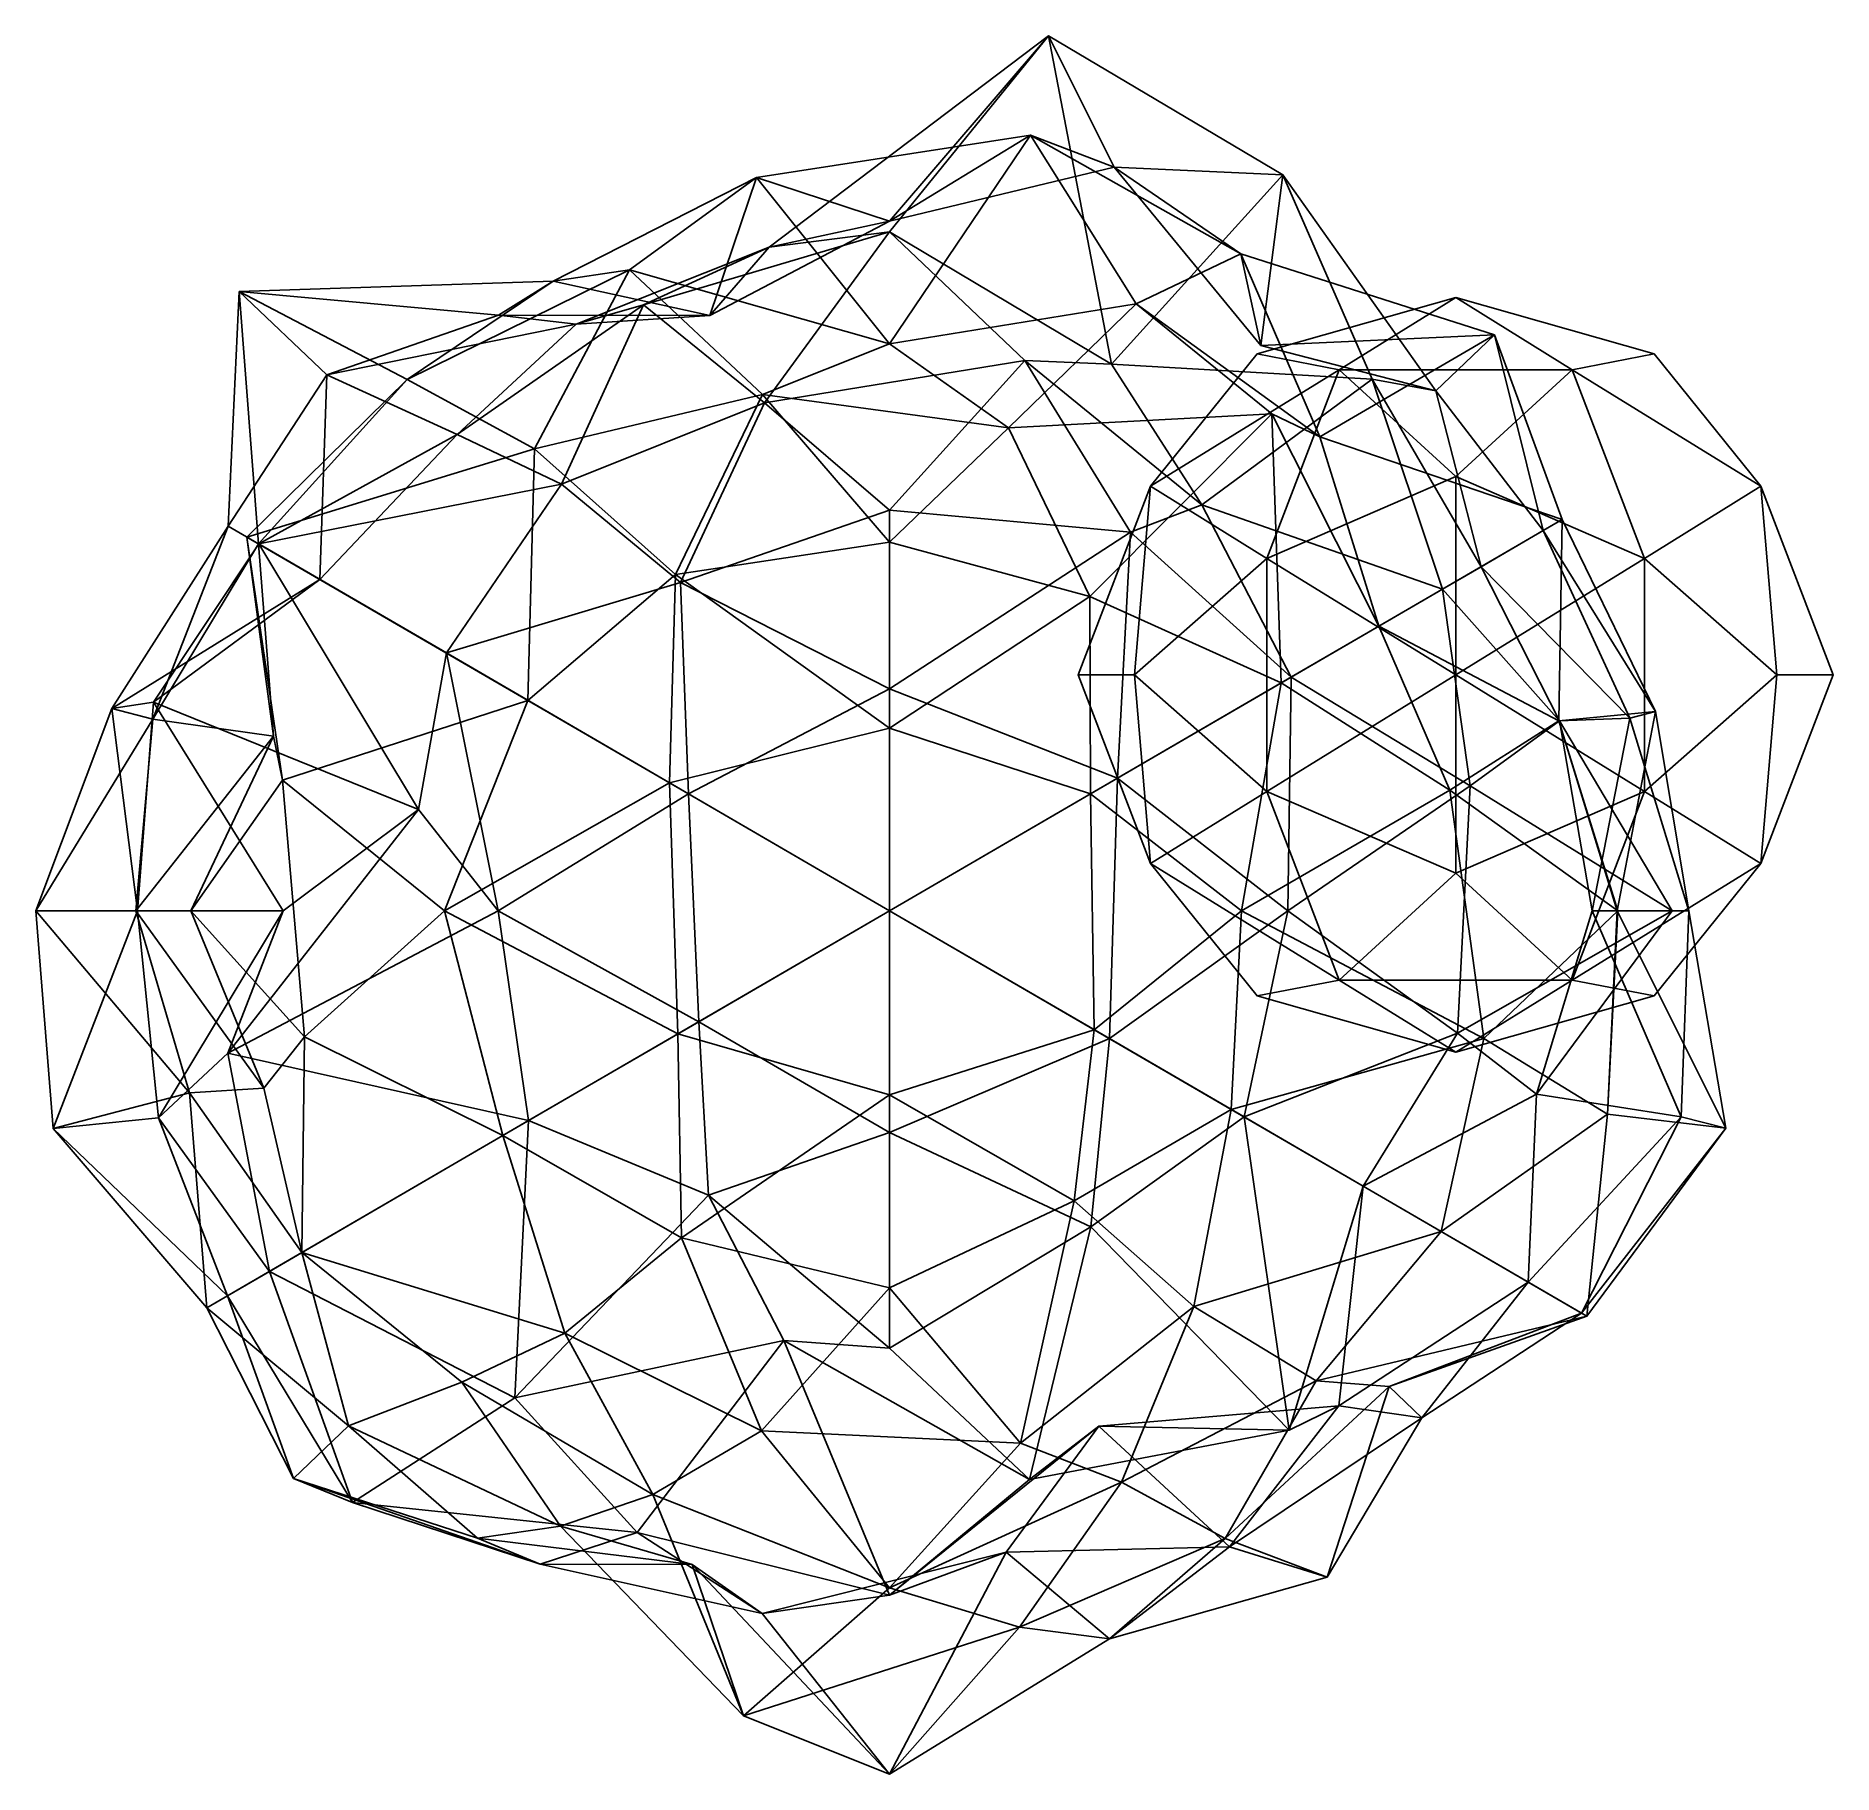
# Model space of a CAD drawing. Header units: metres. Extents: x -0.9 to 1, y -0.92 to 0.93.
import ezdxf

# ---------------------------------------------------------------- set-up
doc = ezdxf.new("R2010")
doc.units = ezdxf.units.M
doc.layers.add('XARCH', color=2, linetype='Continuous')

msp = doc.modelspace()

# ---------------------------------------------------------------- linework, layer by layer
at = {"layer": 'XARCH'}
for points in [[(-0.1276, 0.7033, 0.7415), (0.1683, 0.9274, 0.7879), (0, 0.731, 0.5957)], [(0, 0.7198, 0.9294), (0.1683, 0.9274, 0.7879), (-0.1276, 0.7033, 0.7415)], [(0, 0.731, 0.5957), (0.1683, 0.9274, 0.7879), (0.238, 0.7884, 0.5957)], [(0, 0.7198, 0.9294), (0.2352, 0.5795, 0.8643), (0.1683, 0.9274, 0.7879)], [(0.1683, 0.9274, 0.7879), (0.2352, 0.5795, 0.8643), (0.4169, 0.7801, 0.772)], [(0.1683, 0.9274, 0.7879), (0.4169, 0.7801, 0.772), (0.238, 0.7884, 0.5957)], [(0, 0.731, 0.5957), (0.1492, 0.8222, 0.4253), (-0.1411, 0.7774, 0.4345)], [(0.1492, 0.8222, 0.4253), (0, 0.601, 0.3171), (-0.1411, 0.7774, 0.4345)], [(0, 0.731, 0.5957), (0.238, 0.7884, 0.5957), (0.1492, 0.8222, 0.4253)], [(0.1492, 0.8222, 0.4253), (0.2612, 0.6435, 0.2974), (0, 0.601, 0.3171)], [(0.1492, 0.8222, 0.4253), (0.3722, 0.6965, 0.4383), (0.2612, 0.6435, 0.2974)], [(0.238, 0.7884, 0.5957), (0.3722, 0.6965, 0.4383), (0.1492, 0.8222, 0.4253)], [(0.238, 0.7884, 0.5957), (0.4169, 0.7801, 0.772), (0.3936, 0.5994, 0.5957)], [(0.238, 0.7884, 0.5957), (0.3936, 0.5994, 0.5957), (0.3722, 0.6965, 0.4383)], [(-0.3567, 0.6675, 0.4449), (-0.1411, 0.7774, 0.4345), (-0.2757, 0.6794, 0.2808)], [(-0.1905, 0.6312, 0.5957), (-0.1411, 0.7774, 0.4345), (-0.3567, 0.6675, 0.4449)], [(-0.1411, 0.7774, 0.4345), (0, 0.601, 0.3171), (-0.2757, 0.6794, 0.2808)], [(-0.1905, 0.6312, 0.5957), (0, 0.731, 0.5957), (-0.1411, 0.7774, 0.4345)], [(0.4169, 0.7801, 0.772), (0.2352, 0.5795, 0.8643), (0.5115, 0.5637, 0.857)], [(0.3936, 0.5994, 0.5957), (0.4169, 0.7801, 0.772), (0.5788, 0.5513, 0.6903)], [(0.4169, 0.7801, 0.772), (0.5115, 0.5637, 0.857), (0.5788, 0.5513, 0.6903)], [(-0.1905, 0.6312, 0.5957), (-0.1276, 0.7033, 0.7415), (0, 0.731, 0.5957)], [(-0.2607, 0.6423, 0.8934), (-0.1325, 0.5385, 1.0044), (0, 0.7198, 0.9294)], [(-0.2607, 0.6423, 0.8934), (0, 0.7198, 0.9294), (-0.1276, 0.7033, 0.7415)], [(-0.1325, 0.5385, 1.0044), (0.1435, 0.5834, 1.0385), (0, 0.7198, 0.9294)], [(0, 0.7198, 0.9294), (0.1435, 0.5834, 1.0385), (0.2352, 0.5795, 0.8643)], [(-0.3323, 0.6219, 0.7362), (-0.2607, 0.6423, 0.8934), (-0.1276, 0.7033, 0.7415)], [(-0.3323, 0.6219, 0.7362), (-0.1276, 0.7033, 0.7415), (-0.1905, 0.6312, 0.5957)], [(0.2612, 0.6435, 0.2974), (0.3722, 0.6965, 0.4383), (0.456, 0.5024, 0.3628)], [(0.3722, 0.6965, 0.4383), (0.3936, 0.5994, 0.5957), (0.641, 0.6105, 0.4909)], [(0.3722, 0.6965, 0.4383), (0.641, 0.6105, 0.4909), (0.456, 0.5024, 0.3628)], [(-0.4146, 0.6314, 0.5957), (-0.3567, 0.6675, 0.4449), (-0.6893, 0.6564, 0.4831)], [(-0.3567, 0.6675, 0.4449), (-0.5112, 0.5633, 0.3346), (-0.6893, 0.6564, 0.4831)], [(-0.3567, 0.6675, 0.4449), (-0.2757, 0.6794, 0.2808), (-0.5112, 0.5633, 0.3346)], [(-0.2757, 0.6794, 0.2808), (-0.3765, 0.4898, 0.1656), (-0.5112, 0.5633, 0.3346)], [(-0.4146, 0.6314, 0.5957), (-0.1905, 0.6312, 0.5957), (-0.3567, 0.6675, 0.4449)], [(-0.2757, 0.6794, 0.2808), (-0.1347, 0.5474, 0.1802), (-0.3765, 0.4898, 0.1656)], [(-0.2757, 0.6794, 0.2808), (0, 0.601, 0.3171), (-0.1347, 0.5474, 0.1802)], [(-0.6893, 0.6564, 0.4831), (-0.6688, 0.389, 0.4154), (-0.7011, 0.4078, 0.5957)], [(-0.6893, 0.6564, 0.4831), (-0.7011, 0.4078, 0.5957), (-0.5966, 0.5682, 0.6932)], [(-0.6893, 0.6564, 0.4831), (-0.5112, 0.5633, 0.3346), (-0.6688, 0.389, 0.4154)], [(-0.4146, 0.6314, 0.5957), (-0.6893, 0.6564, 0.4831), (-0.5966, 0.5682, 0.6932)], [(0.3897, 0.5903, 0.3957), (0.4764, 0.5736, 0.5557), (0.6, 0.65, 0.3957)], [(0.3897, 0.5903, 0.3957), (0.6, 0.65, 0.3957), (0.4764, 0.5736, 0.2357)], [(0.4764, 0.5736, 0.5557), (0.7236, 0.5736, 0.5557), (0.6, 0.65, 0.3957)], [(0.6, 0.65, 0.3957), (0.7236, 0.5736, 0.2357), (0.4764, 0.5736, 0.2357)], [(0.6, 0.65, 0.3957), (0.7236, 0.5736, 0.5557), (0.8103, 0.5903, 0.3957)], [(0.6, 0.65, 0.3957), (0.8103, 0.5903, 0.3957), (0.7236, 0.5736, 0.2357)], [(-0.4146, 0.6314, 0.5957), (-0.5966, 0.5682, 0.6932), (-0.3323, 0.6219, 0.7362)], [(-0.3323, 0.6219, 0.7362), (-0.4583, 0.505, 0.8298), (-0.2607, 0.6423, 0.8934)], [(-0.4583, 0.505, 0.8298), (-0.3478, 0.4524, 0.993), (-0.2607, 0.6423, 0.8934)], [(-0.4146, 0.6314, 0.5957), (-0.3323, 0.6219, 0.7362), (-0.1905, 0.6312, 0.5957)], [(-0.2607, 0.6423, 0.8934), (-0.3478, 0.4524, 0.993), (-0.1325, 0.5385, 1.0044)], [(0, 0.601, 0.3171), (0.2612, 0.6435, 0.2974), (0.1259, 0.5118, 0.2073)], [(0.1259, 0.5118, 0.2073), (0.2612, 0.6435, 0.2974), (0.4051, 0.5269, 0.133)], [(0.2612, 0.6435, 0.2974), (0.456, 0.5024, 0.3628), (0.4051, 0.5269, 0.133)], [(-0.5966, 0.5682, 0.6932), (-0.4583, 0.505, 0.8298), (-0.3323, 0.6219, 0.7362)], [(0.5788, 0.5513, 0.6903), (0.641, 0.6105, 0.4909), (0.3936, 0.5994, 0.5957)], [(0.456, 0.5024, 0.3628), (0.641, 0.6105, 0.4909), (0.713, 0.4147, 0.4035)], [(0.6928, 0.403, 0.5957), (0.641, 0.6105, 0.4909), (0.5788, 0.5513, 0.6903)], [(0.6928, 0.403, 0.5957), (0.713, 0.4147, 0.4035), (0.641, 0.6105, 0.4909)], [(0, 0.601, 0.3171), (0.1259, 0.5118, 0.2073), (-0.1347, 0.5474, 0.1802)], [(-0.1325, 0.5385, 1.0044), (0, 0.4247, 1.1111), (0.1435, 0.5834, 1.0385)], [(0.1435, 0.5834, 1.0385), (0, 0.4247, 1.1111), (0.2554, 0.4013, 1.1941)], [(0.2352, 0.5795, 0.8643), (0.1435, 0.5834, 1.0385), (0.3309, 0.4304, 0.9736)], [(0.1435, 0.5834, 1.0385), (0.2554, 0.4013, 1.1941), (0.3309, 0.4304, 0.9736)], [(0.2352, 0.5795, 0.8643), (0.3309, 0.4304, 0.9736), (0.5115, 0.5637, 0.857)], [(0.3897, 0.5903, 0.3957), (0.2764, 0.45, 0.4946), (0.4764, 0.5736, 0.5557)], [(0.3897, 0.5903, 0.3957), (0.4764, 0.5736, 0.2357), (0.2764, 0.45, 0.2968)], [(0.3897, 0.5903, 0.3957), (0.2764, 0.45, 0.2968), (0.2764, 0.45, 0.4946)], [(0.2764, 0.45, 0.4946), (0.4, 0.3736, 0.6546), (0.4764, 0.5736, 0.5557)], [(0.4764, 0.5736, 0.2357), (0.4, 0.3736, 0.1368), (0.2764, 0.45, 0.2968)], [(0.4764, 0.5736, 0.5557), (0.4, 0.3736, 0.6546), (0.6, 0.4603, 0.6679)], [(0.4764, 0.5736, 0.2357), (0.6, 0.4603, 0.1235), (0.4, 0.3736, 0.1368)], [(0.4764, 0.5736, 0.5557), (0.6, 0.4603, 0.6679), (0.7236, 0.5736, 0.5557)], [(0.4764, 0.5736, 0.2357), (0.7236, 0.5736, 0.2357), (0.6, 0.4603, 0.1235)], [(0.7236, 0.5736, 0.5557), (0.6, 0.4603, 0.6679), (0.8, 0.3736, 0.6546)], [(0.6, 0.4603, 0.1235), (0.7236, 0.5736, 0.2357), (0.8, 0.3736, 0.1368)], [(0.8103, 0.5903, 0.3957), (0.7236, 0.5736, 0.5557), (0.9236, 0.45, 0.4946)], [(0.7236, 0.5736, 0.2357), (0.8103, 0.5903, 0.3957), (0.9236, 0.45, 0.2968)], [(0.7236, 0.5736, 0.5557), (0.8, 0.3736, 0.6546), (0.9236, 0.45, 0.4946)], [(0.7236, 0.5736, 0.2357), (0.9236, 0.45, 0.2968), (0.8, 0.3736, 0.1368)], [(0.9236, 0.45, 0.4946), (0.9236, 0.45, 0.2968), (0.8103, 0.5903, 0.3957)], [(-0.5966, 0.5682, 0.6932), (-0.7011, 0.4078, 0.5957), (-0.6038, 0.3512, 0.7585)], [(-0.5112, 0.5633, 0.3346), (-0.6811, 0.3962, 0.185), (-0.6688, 0.389, 0.4154)], [(-0.3765, 0.4898, 0.1656), (-0.6811, 0.3962, 0.185), (-0.5112, 0.5633, 0.3346)], [(-0.5966, 0.5682, 0.6932), (-0.6038, 0.3512, 0.7585), (-0.4583, 0.505, 0.8298)], [(0.3309, 0.4304, 0.9736), (0.5859, 0.3408, 0.9489), (0.5115, 0.5637, 0.857)], [(0.5788, 0.5513, 0.6903), (0.5115, 0.5637, 0.857), (0.627, 0.3647, 0.7647)], [(0.5115, 0.5637, 0.857), (0.5859, 0.3408, 0.9489), (0.627, 0.3647, 0.7647)], [(-0.1347, 0.5474, 0.1802), (-0.2268, 0.3564, 0.0643), (-0.3765, 0.4898, 0.1656)], [(-0.3478, 0.4524, 0.993), (-0.2216, 0.3481, 1.1148), (-0.1325, 0.5385, 1.0044)], [(-0.1347, 0.5474, 0.1802), (0, 0.3909, 0.1214), (-0.2268, 0.3564, 0.0643)], [(-0.1325, 0.5385, 1.0044), (-0.2216, 0.3481, 1.1148), (0, 0.4247, 1.1111)], [(-0.1347, 0.5474, 0.1802), (0.1259, 0.5118, 0.2073), (0, 0.3909, 0.1214)], [(0.627, 0.3647, 0.7647), (0.6928, 0.403, 0.5957), (0.5788, 0.5513, 0.6903)], [(0.1259, 0.5118, 0.2073), (0.4051, 0.5269, 0.133), (0.2121, 0.3332, 0.0988)], [(0.2121, 0.3332, 0.0988), (0.4051, 0.5269, 0.133), (0.4152, 0.2415, 0.1215)], [(0.4051, 0.5269, 0.133), (0.5187, 0.3017, 0.283), (0.4152, 0.2415, 0.1215)], [(0.456, 0.5024, 0.3628), (0.5187, 0.3017, 0.283), (0.4051, 0.5269, 0.133)], [(-0.6038, 0.3512, 0.7585), (-0.6687, 0.389, 0.9989), (-0.4583, 0.505, 0.8298)], [(-0.6687, 0.389, 0.9989), (-0.3478, 0.4524, 0.993), (-0.4583, 0.505, 0.8298)], [(0, 0.3909, 0.1214), (0.1259, 0.5118, 0.2073), (0.2121, 0.3332, 0.0988)], [(0.456, 0.5024, 0.3628), (0.713, 0.4147, 0.4035), (0.5187, 0.3017, 0.283)], [(-0.3765, 0.4898, 0.1656), (-0.3833, 0.2229, 0.158), (-0.6811, 0.3962, 0.185)], [(-0.3765, 0.4898, 0.1656), (-0.2268, 0.3564, 0.0643), (-0.3833, 0.2229, 0.158)], [(0.6, 0.4603, 0.6679), (0.4, 0.3736, 0.6546), (0.6, 0.25, 0.7157)], [(0.4, 0.3736, 0.1368), (0.6, 0.4603, 0.1235), (0.6, 0.25, 0.0757)], [(0.6, 0.25, 0.7157), (0.8, 0.3736, 0.6546), (0.6, 0.4603, 0.6679)], [(0.8, 0.3736, 0.1368), (0.6, 0.25, 0.0757), (0.6, 0.4603, 0.1235)], [(-0.6687, 0.389, 0.9989), (-0.4698, 0.2733, 1.1322), (-0.3478, 0.4524, 0.993)], [(-0.3478, 0.4524, 0.993), (-0.4698, 0.2733, 1.1322), (-0.2216, 0.3481, 1.1148)], [(0.2764, 0.45, 0.2968), (0.2597, 0.25, 0.2275), (0.2, 0.25, 0.3957)], [(0.2764, 0.45, 0.4946), (0.2, 0.25, 0.3957), (0.2597, 0.25, 0.5639)], [(0.2764, 0.45, 0.2968), (0.2, 0.25, 0.3957), (0.2764, 0.45, 0.4946)], [(0.2764, 0.45, 0.4946), (0.2597, 0.25, 0.5639), (0.4, 0.3736, 0.6546)], [(0.2764, 0.45, 0.2968), (0.4, 0.3736, 0.1368), (0.2597, 0.25, 0.2275)], [(0.9236, 0.45, 0.4946), (0.8, 0.3736, 0.6546), (0.9403, 0.25, 0.5639)], [(0.8, 0.3736, 0.1368), (0.9236, 0.45, 0.2968), (0.9403, 0.25, 0.2275)], [(0.9403, 0.25, 0.5639), (1, 0.25, 0.3957), (0.9236, 0.45, 0.4946)], [(1, 0.25, 0.3957), (0.9403, 0.25, 0.2275), (0.9236, 0.45, 0.2968)], [(1, 0.25, 0.3957), (0.9236, 0.45, 0.2968), (0.9236, 0.45, 0.4946)], [(0, 0.4247, 1.1111), (-0.2216, 0.3481, 1.1148), (0, 0.2352, 1.2165)], [(0, 0.2352, 1.2165), (0.2554, 0.4013, 1.1941), (0, 0.4247, 1.1111)], [(0.3309, 0.4304, 0.9736), (0.2554, 0.4013, 1.1941), (0.4258, 0.2477, 1.082)], [(0.3309, 0.4304, 0.9736), (0.4258, 0.2477, 1.082), (0.5859, 0.3408, 0.9489)], [(-0.7011, 0.4078, 0.5957), (-0.8243, 0.2144, 0.6951), (-0.6038, 0.3512, 0.7585)], [(-0.7808, 0.2031, 0.5015), (-0.8243, 0.2144, 0.6951), (-0.7011, 0.4078, 0.5957)], [(-0.6688, 0.389, 0.4154), (-0.7808, 0.2031, 0.5015), (-0.7011, 0.4078, 0.5957)], [(0.2417, 0.1406, 1.2129), (0.2554, 0.4013, 1.1941), (0, 0.2352, 1.2165)], [(0.2417, 0.1406, 1.2129), (0.4258, 0.2477, 1.082), (0.2554, 0.4013, 1.1941)], [(0.5187, 0.3017, 0.283), (0.713, 0.4147, 0.4035), (0.7095, 0.2012, 0.3438)], [(0.7847, 0.2041, 0.6903), (0.6928, 0.403, 0.5957), (0.627, 0.3647, 0.7647)], [(0.8119, 0.2112, 0.4978), (0.713, 0.4147, 0.4035), (0.6928, 0.403, 0.5957)], [(0.8119, 0.2112, 0.4978), (0.6928, 0.403, 0.5957), (0.7847, 0.2041, 0.6903)], [(0.8119, 0.2112, 0.4978), (0.7095, 0.2012, 0.3438), (0.713, 0.4147, 0.4035)], [(-0.6688, 0.389, 0.4154), (-0.6531, 0.1852, 0.3638), (-0.7808, 0.2031, 0.5015)], [(-0.6038, 0.3512, 0.7585), (-0.7801, 0.2212, 0.8727), (-0.6687, 0.389, 0.9989)], [(-0.7801, 0.2212, 0.8727), (-0.4993, 0.1075, 0.944), (-0.6687, 0.389, 0.9989)], [(-0.6688, 0.389, 0.4154), (-0.6811, 0.3962, 0.185), (-0.6531, 0.1852, 0.3638)], [(-0.6811, 0.3962, 0.185), (-0.3833, 0.2229, 0.158), (-0.6434, 0.1385, 0.1469)], [(-0.6811, 0.3962, 0.185), (-0.6434, 0.1385, 0.1469), (-0.6531, 0.1852, 0.3638)], [(-0.6687, 0.389, 0.9989), (-0.4993, 0.1075, 0.944), (-0.4698, 0.2733, 1.1322)], [(-0.2268, 0.3564, 0.0643), (0, 0.3909, 0.1214), (0, 0.1934, 0.0852)], [(0.2121, 0.3332, 0.0988), (0, 0.1934, 0.0852), (0, 0.3909, 0.1214)], [(0.4, 0.3736, 0.6546), (0.2597, 0.25, 0.5639), (0.4, 0.1264, 0.6546)], [(0.2597, 0.25, 0.2275), (0.4, 0.3736, 0.1368), (0.4, 0.1264, 0.1368)], [(0.4, 0.3736, 0.6546), (0.4, 0.1264, 0.6546), (0.6, 0.25, 0.7157)], [(0.4, 0.3736, 0.1368), (0.6, 0.25, 0.0757), (0.4, 0.1264, 0.1368)], [(0.627, 0.3647, 0.7647), (0.5859, 0.3408, 0.9489), (0.71, 0.2013, 0.8478)], [(0.8, 0.1264, 0.6546), (0.8, 0.3736, 0.6546), (0.6, 0.25, 0.7157)], [(0.8, 0.1264, 0.1368), (0.6, 0.25, 0.0757), (0.8, 0.3736, 0.1368)], [(0.71, 0.2013, 0.8478), (0.7847, 0.2041, 0.6903), (0.627, 0.3647, 0.7647)], [(0.8, 0.1264, 0.6546), (0.9403, 0.25, 0.5639), (0.8, 0.3736, 0.6546)], [(0.9403, 0.25, 0.2275), (0.8, 0.1264, 0.1368), (0.8, 0.3736, 0.1368)], [(-0.6038, 0.3512, 0.7585), (-0.8243, 0.2144, 0.6951), (-0.7801, 0.2212, 0.8727)], [(-0.2216, 0.3481, 1.1148), (-0.4698, 0.2733, 1.1322), (-0.2132, 0.124, 1.1402)], [(-0.3833, 0.2229, 0.158), (-0.2268, 0.3564, 0.0643), (-0.2332, 0.1357)], [(-0.2268, 0.3564, 0.0643), (0, 0.1934, 0.0852), (-0.2332, 0.1357)], [(-0.2216, 0.3481, 1.1148), (-0.2132, 0.124, 1.1402), (0, 0.2352, 1.2165)], [(0.213, 0.1239, 0.0516), (0, 0.1934, 0.0852), (0.2121, 0.3332, 0.0988)], [(0.4152, 0.2415, 0.1215), (0.213, 0.1239, 0.0516), (0.2121, 0.3332, 0.0988)], [(0.5859, 0.3408, 0.9489), (0.4258, 0.2477, 1.082), (0.6154, 0.1325, 1.025)], [(0.5859, 0.3408, 0.9489), (0.6154, 0.1325, 1.025), (0.71, 0.2013, 0.8478)], [(0.4152, 0.2415, 0.1215), (0.5187, 0.3017, 0.283), (0.5938, 0.1279, 0.1815)], [(0.5187, 0.3017, 0.283), (0.7095, 0.2012, 0.3438), (0.5938, 0.1279, 0.1815)], [(-0.4698, 0.2733, 1.1322), (-0.4993, 0.1075, 0.944), (-0.415, 0, 1.0697)], [(-0.4698, 0.2733, 1.1322), (-0.415, 0, 1.0697), (-0.2132, 0.124, 1.1402)], [(0.2597, 0.25, 0.5639), (0.2, 0.25, 0.3957), (0.2764, 0.05, 0.4946)], [(0.2, 0.25, 0.3957), (0.2597, 0.25, 0.2275), (0.2764, 0.05, 0.2968)], [(0.2, 0.25, 0.3957), (0.2764, 0.05, 0.2968), (0.2764, 0.05, 0.4946)], [(0.4221, 0, 1.0778), (0.4258, 0.2477, 1.082), (0.2417, 0.1406, 1.2129)], [(0.2764, 0.05, 0.4946), (0.4, 0.1264, 0.6546), (0.2597, 0.25, 0.5639)], [(0.4, 0.1264, 0.1368), (0.2764, 0.05, 0.2968), (0.2597, 0.25, 0.2275)], [(0.6, 0.25, 0.7157), (0.4, 0.1264, 0.6546), (0.6, 0.0397, 0.6679)], [(0.4, 0.1264, 0.1368), (0.6, 0.25, 0.0757), (0.6, 0.0397, 0.1235)], [(0.4221, 0, 1.0778), (0.6154, 0.1325, 1.025), (0.4258, 0.2477, 1.082)], [(0.6, 0.0397, 0.6679), (0.8, 0.1264, 0.6546), (0.6, 0.25, 0.7157)], [(0.8, 0.1264, 0.1368), (0.6, 0.0397, 0.1235), (0.6, 0.25, 0.0757)], [(0.9236, 0.05, 0.4946), (0.9403, 0.25, 0.5639), (0.8, 0.1264, 0.6546)], [(0.9236, 0.05, 0.2968), (0.8, 0.1264, 0.1368), (0.9403, 0.25, 0.2275)], [(0.9236, 0.05, 0.2968), (0.9403, 0.25, 0.2275), (1, 0.25, 0.3957)], [(0.9236, 0.05, 0.4946), (1, 0.25, 0.3957), (0.9403, 0.25, 0.5639)], [(0.9236, 0.05, 0.2968), (1, 0.25, 0.3957), (0.9236, 0.05, 0.4946)], [(0, 0.2352, 1.2165), (-0.2132, 0.124, 1.1402), (0, 0, 1.1617)], [(0, 0, 1.1617), (0.2417, 0.1406, 1.2129), (0, 0.2352, 1.2165)], [(0.373, 0, 0.1697), (0.213, 0.1239, 0.0516), (0.4152, 0.2415, 0.1215)], [(0.5938, 0.1279, 0.1815), (0.373, 0, 0.1697), (0.4152, 0.2415, 0.1215)], [(-0.8243, 0.2144, 0.6951), (-0.9048, 0, 0.5957), (-0.7973, 0, 0.7556)], [(-0.7808, 0.2031, 0.5015), (-0.9048, 0, 0.5957), (-0.8243, 0.2144, 0.6951)], [(-0.8243, 0.2144, 0.6951), (-0.7973, 0, 0.7556), (-0.7801, 0.2212, 0.8727)], [(-0.7801, 0.2212, 0.8727), (-0.7973, 0, 0.7556), (-0.6428, 0, 0.8761)], [(-0.7801, 0.2212, 0.8727), (-0.6428, 0, 0.8761), (-0.4993, 0.1075, 0.944)], [(-0.6434, 0.1385, 0.1469), (-0.3833, 0.2229, 0.158), (-0.4719, 0, 0.0567)], [(-0.3833, 0.2229, 0.158), (-0.2332, 0.1357), (-0.4719, 0, 0.0567)], [(0.771, 0, 0.4411), (0.7095, 0.2012, 0.3438), (0.8119, 0.2112, 0.4978)], [(0.8471, 0, 0.5957), (0.771, 0, 0.4411), (0.8119, 0.2112, 0.4978)], [(0.8471, 0, 0.5957), (0.8119, 0.2112, 0.4978), (0.7847, 0.2041, 0.6903)], [(-0.7808, 0.2031, 0.5015), (-0.799, 0, 0.4355), (-0.9048, 0, 0.5957)], [(-0.6531, 0.1852, 0.3638), (-0.799, 0, 0.4355), (-0.7808, 0.2031, 0.5015)], [(-0.2332, 0.1357), (0, 0.1934, 0.0852), (0, 0, 0.0275)], [(0.213, 0.1239, 0.0516), (0, 0, 0.0275), (0, 0.1934, 0.0852)], [(0.5938, 0.1279, 0.1815), (0.7095, 0.2012, 0.3438), (0.7718, 0, 0.259)], [(0.71, 0.2013, 0.8478), (0.6154, 0.1325, 1.025), (0.8294, 0, 0.9575)], [(0.771, 0, 0.4411), (0.7718, 0, 0.259), (0.7095, 0.2012, 0.3438)], [(0.7445, 0, 0.745), (0.7847, 0.2041, 0.6903), (0.71, 0.2013, 0.8478)], [(0.8294, 0, 0.9575), (0.7445, 0, 0.745), (0.71, 0.2013, 0.8478)], [(0.7445, 0, 0.745), (0.8471, 0, 0.5957), (0.7847, 0.2041, 0.6903)], [(-0.6531, 0.1852, 0.3638), (-0.7408, 0, 0.2725), (-0.799, 0, 0.4355)], [(-0.6531, 0.1852, 0.3638), (-0.6434, 0.1385, 0.1469), (-0.7408, 0, 0.2725)], [(-0.7408, 0, 0.2725), (-0.6434, 0.1385, 0.1469), (-0.62, -0.1335, 0.1632)], [(-0.6434, 0.1385, 0.1469), (-0.4719, 0, 0.0567), (-0.62, -0.1335, 0.1632)], [(-0.2332, 0.1357), (-0.2245, -0.1306, 0.0223), (-0.4719, 0, 0.0567)], [(-0.2332, 0.1357), (0, 0, 0.0275), (-0.2245, -0.1306, 0.0223)], [(0.2331, -0.1356, 1.1909), (0.2417, 0.1406, 1.2129), (0, 0, 1.1617)], [(0.4221, 0, 1.0778), (0.2417, 0.1406, 1.2129), (0.2331, -0.1356, 1.1909)], [(-0.415, 0, 1.0697), (-0.2021, -0.1176, 1.112), (-0.2132, 0.124, 1.1402)], [(-0.2132, 0.124, 1.1402), (-0.2021, -0.1176, 1.112), (0, 0, 1.1617)], [(0.217, -0.1262, 0.0416), (0, 0, 0.0275), (0.213, 0.1239, 0.0516)], [(0.217, -0.1262, 0.0416), (0.213, 0.1239, 0.0516), (0.373, 0, 0.1697)], [(0.4764, -0.0736, 0.5557), (0.4, 0.1264, 0.6546), (0.2764, 0.05, 0.4946)], [(0.4764, -0.0736, 0.2357), (0.2764, 0.05, 0.2968), (0.4, 0.1264, 0.1368)], [(0.6297, -0.1356, 0.1564), (0.373, 0, 0.1697), (0.5938, 0.1279, 0.1815)], [(0.4764, -0.0736, 0.5557), (0.6, 0.0397, 0.6679), (0.4, 0.1264, 0.6546)], [(0.6, 0.0397, 0.1235), (0.4764, -0.0736, 0.2357), (0.4, 0.1264, 0.1368)], [(0.6021, -0.1297, 1.0157), (0.6154, 0.1325, 1.025), (0.4221, 0, 1.0778)], [(0.7718, 0, 0.259), (0.6297, -0.1356, 0.1564), (0.5938, 0.1279, 0.1815)], [(0.7236, -0.0736, 0.5557), (0.8, 0.1264, 0.6546), (0.6, 0.0397, 0.6679)], [(0.7236, -0.0736, 0.2357), (0.6, 0.0397, 0.1235), (0.8, 0.1264, 0.1368)], [(0.6021, -0.1297, 1.0157), (0.8294, 0, 0.9575), (0.6154, 0.1325, 1.025)], [(0.9236, 0.05, 0.4946), (0.8, 0.1264, 0.6546), (0.7236, -0.0736, 0.5557)], [(0.7236, -0.0736, 0.2357), (0.8, 0.1264, 0.1368), (0.9236, 0.05, 0.2968)], [(-0.4993, 0.1075, 0.944), (-0.6428, 0, 0.8761), (-0.7013, -0.151, 1.0849)], [(-0.4993, 0.1075, 0.944), (-0.7013, -0.151, 1.0849), (-0.415, 0, 1.0697)], [(0.2764, 0.05, 0.4946), (0.2764, 0.05, 0.2968), (0.3897, -0.0903, 0.3957)], [(0.3897, -0.0903, 0.3957), (0.4764, -0.0736, 0.5557), (0.2764, 0.05, 0.4946)], [(0.4764, -0.0736, 0.2357), (0.3897, -0.0903, 0.3957), (0.2764, 0.05, 0.2968)], [(0.7236, -0.0736, 0.5557), (0.6, 0.0397, 0.6679), (0.4764, -0.0736, 0.5557)], [(0.7236, -0.0736, 0.2357), (0.4764, -0.0736, 0.2357), (0.6, 0.0397, 0.1235)], [(0.8103, -0.0903, 0.3957), (0.9236, 0.05, 0.4946), (0.7236, -0.0736, 0.5557)], [(0.8103, -0.0903, 0.3957), (0.7236, -0.0736, 0.2357), (0.9236, 0.05, 0.2968)], [(0.8103, -0.0903, 0.3957), (0.9236, 0.05, 0.2968), (0.9236, 0.05, 0.4946)], [(-0.7973, 0, 0.7556), (-0.9048, 0, 0.5957), (-0.8867, -0.2307, 0.7026)], [(-0.9048, 0, 0.5957), (-0.799, 0, 0.4355), (-0.7419, -0.193, 0.5062)], [(-0.9048, 0, 0.5957), (-0.7419, -0.193, 0.5062), (-0.8867, -0.2307, 0.7026)], [(-0.7973, 0, 0.7556), (-0.8867, -0.2307, 0.7026), (-0.7749, -0.2197, 0.8708)], [(-0.799, 0, 0.4355), (-0.7408, 0, 0.2725), (-0.6634, -0.1881, 0.3602)], [(-0.799, 0, 0.4355), (-0.6634, -0.1881, 0.3602), (-0.7419, -0.193, 0.5062)], [(-0.6428, 0, 0.8761), (-0.7973, 0, 0.7556), (-0.7749, -0.2197, 0.8708)], [(-0.7749, -0.2197, 0.8708), (-0.7013, -0.151, 1.0849), (-0.6428, 0, 0.8761)], [(-0.62, -0.1335, 0.1632), (-0.6634, -0.1881, 0.3602), (-0.7408, 0, 0.2725)], [(-0.415, 0, 1.0697), (-0.7013, -0.151, 1.0849), (-0.3826, -0.2225, 1.0326)], [(-0.62, -0.1335, 0.1632), (-0.4719, 0, 0.0567), (-0.4098, -0.2384, 0.1276)], [(-0.4719, 0, 0.0567), (-0.2245, -0.1306, 0.0223), (-0.4098, -0.2384, 0.1276)], [(-0.415, 0, 1.0697), (-0.3826, -0.2225, 1.0326), (-0.2021, -0.1176, 1.112)], [(-0.2245, -0.1306, 0.0223), (0, 0, 0.0275), (0, -0.195, 0.0809)], [(0, 0, 1.1617), (-0.2021, -0.1176, 1.112), (0, -0.2352, 1.2168)], [(0, -0.2352, 1.2168), (0.2331, -0.1356, 1.1909), (0, 0, 1.1617)], [(0.217, -0.1262, 0.0416), (0, -0.195, 0.0809), (0, 0, 0.0275)], [(0.3622, -0.2107, 0.1821), (0.217, -0.1262, 0.0416), (0.373, 0, 0.1697)], [(0.3757, -0.2185, 1.0248), (0.4221, 0, 1.0778), (0.2331, -0.1356, 1.1909)], [(0.6297, -0.1356, 0.1564), (0.3622, -0.2107, 0.1821), (0.373, 0, 0.1697)], [(0.3757, -0.2185, 1.0248), (0.6021, -0.1297, 1.0157), (0.4221, 0, 1.0778)], [(0.6857, -0.1944, 0.8391), (0.8294, 0, 0.9575), (0.6021, -0.1297, 1.0157)], [(0.7611, -0.2158, 0.3255), (0.6297, -0.1356, 0.1564), (0.7718, 0, 0.259)], [(0.6857, -0.1944, 0.8391), (0.7445, 0, 0.745), (0.8294, 0, 0.9575)], [(0.839, -0.2183, 0.6969), (0.7445, 0, 0.745), (0.6857, -0.1944, 0.8391)], [(0.839, -0.2183, 0.6969), (0.8471, 0, 0.5957), (0.7445, 0, 0.745)], [(0.7611, -0.2158, 0.3255), (0.7718, 0, 0.259), (0.771, 0, 0.4411)], [(0.7611, -0.2158, 0.3255), (0.771, 0, 0.4411), (0.8862, -0.2305, 0.4888)], [(0.8862, -0.2305, 0.4888), (0.771, 0, 0.4411), (0.8471, 0, 0.5957)], [(0.8862, -0.2305, 0.4888), (0.8471, 0, 0.5957), (0.839, -0.2183, 0.6969)], [(0.6, -0.15, 0.3957), (0.4764, -0.0736, 0.5557), (0.3897, -0.0903, 0.3957)], [(0.6, -0.15, 0.3957), (0.3897, -0.0903, 0.3957), (0.4764, -0.0736, 0.2357)], [(0.7236, -0.0736, 0.5557), (0.4764, -0.0736, 0.5557), (0.6, -0.15, 0.3957)], [(0.6, -0.15, 0.3957), (0.4764, -0.0736, 0.2357), (0.7236, -0.0736, 0.2357)], [(0.8103, -0.0903, 0.3957), (0.7236, -0.0736, 0.5557), (0.6, -0.15, 0.3957)], [(0.8103, -0.0903, 0.3957), (0.6, -0.15, 0.3957), (0.7236, -0.0736, 0.2357)], [(-0.4098, -0.2384, 0.1276), (-0.2245, -0.1306, 0.0223), (-0.2206, -0.3466, 0.0788)], [(-0.2021, -0.1176, 1.112), (-0.3826, -0.2225, 1.0326), (-0.1918, -0.3014, 1.0452)], [(-0.2245, -0.1306, 0.0223), (0, -0.195, 0.0809), (-0.2206, -0.3466, 0.0788)], [(-0.2021, -0.1176, 1.112), (-0.1918, -0.3014, 1.0452), (0, -0.2352, 1.2168)], [(0.1956, -0.3074, 0.1374), (0, -0.195, 0.0809), (0.217, -0.1262, 0.0416)], [(0.3622, -0.2107, 0.1821), (0.1956, -0.3074, 0.1374), (0.217, -0.1262, 0.0416)], [(0.502, -0.292, 0.8983), (0.6021, -0.1297, 1.0157), (0.3757, -0.2185, 1.0248)], [(0.6857, -0.1944, 0.8391), (0.6021, -0.1297, 1.0157), (0.502, -0.292, 0.8983)], [(-0.6574, -0.3824, 0.992), (-0.7013, -0.151, 1.0849), (-0.7749, -0.2197, 0.8708)], [(-0.6574, -0.3824, 0.992), (-0.3826, -0.2225, 1.0326), (-0.7013, -0.151, 1.0849)], [(-0.623, -0.3624, 0.2201), (-0.6634, -0.1881, 0.3602), (-0.62, -0.1335, 0.1632)], [(-0.4098, -0.2384, 0.1276), (-0.623, -0.3624, 0.2201), (-0.62, -0.1335, 0.1632)], [(0.2133, -0.3352, 1.0956), (0.2331, -0.1356, 1.1909), (0, -0.2352, 1.2168)], [(0.2133, -0.3352, 1.0956), (0.3757, -0.2185, 1.0248), (0.2331, -0.1356, 1.1909)], [(0.5846, -0.3401, 0.2432), (0.3622, -0.2107, 0.1821), (0.6297, -0.1356, 0.1564)], [(0.5846, -0.3401, 0.2432), (0.6297, -0.1356, 0.1564), (0.7611, -0.2158, 0.3255)], [(-0.7419, -0.193, 0.5062), (-0.6634, -0.1881, 0.3602), (-0.6228, -0.3623, 0.4278)], [(-0.623, -0.3624, 0.2201), (-0.6228, -0.3623, 0.4278), (-0.6634, -0.1881, 0.3602)], [(-0.7419, -0.193, 0.5062), (-0.7237, -0.421, 0.5957), (-0.8867, -0.2307, 0.7026)], [(-0.7419, -0.193, 0.5062), (-0.6228, -0.3623, 0.4278), (-0.7237, -0.421, 0.5957)], [(-0.2206, -0.3466, 0.0788), (0, -0.195, 0.0809), (0, -0.3997, 0.1107)], [(0.1956, -0.3074, 0.1374), (0, -0.3997, 0.1107), (0, -0.195, 0.0809)], [(0.6769, -0.3938, 0.7782), (0.6857, -0.1944, 0.8391), (0.502, -0.292, 0.8983)], [(0.6769, -0.3938, 0.7782), (0.839, -0.2183, 0.6969), (0.6857, -0.1944, 0.8391)], [(-0.7749, -0.2197, 0.8708), (-0.8867, -0.2307, 0.7026), (-0.7016, -0.4081, 0.7849)], [(-0.7016, -0.4081, 0.7849), (-0.6574, -0.3824, 0.992), (-0.7749, -0.2197, 0.8708)], [(-0.3971, -0.5165, 1.0492), (-0.3826, -0.2225, 1.0326), (-0.6574, -0.3824, 0.992)], [(-0.3971, -0.5165, 1.0492), (-0.1918, -0.3014, 1.0452), (-0.3826, -0.2225, 1.0326)], [(0.3226, -0.4196, 0.2273), (0.1956, -0.3074, 0.1374), (0.3622, -0.2107, 0.1821)], [(0.4234, -0.5507, 1.0793), (0.3757, -0.2185, 1.0248), (0.2133, -0.3352, 1.0956)], [(0.3226, -0.4196, 0.2273), (0.3622, -0.2107, 0.1821), (0.5846, -0.3401, 0.2432)], [(0.502, -0.292, 0.8983), (0.3757, -0.2185, 1.0248), (0.4234, -0.5507, 1.0793)], [(0.739, -0.4299, 0.3964), (0.5846, -0.3401, 0.2432), (0.7611, -0.2158, 0.3255)], [(0.7335, -0.4266, 0.5957), (0.839, -0.2183, 0.6969), (0.6769, -0.3938, 0.7782)], [(0.8862, -0.2305, 0.4888), (0.839, -0.2183, 0.6969), (0.7335, -0.4266, 0.5957)], [(0.739, -0.4299, 0.3964), (0.7611, -0.2158, 0.3255), (0.8862, -0.2305, 0.4888)], [(-0.8867, -0.2307, 0.7026), (-0.7237, -0.421, 0.5957), (-0.7016, -0.4081, 0.7849)], [(-0.3442, -0.4477, 0.2025), (-0.623, -0.3624, 0.2201), (-0.4098, -0.2384, 0.1276)], [(-0.2206, -0.3466, 0.0788), (-0.3442, -0.4477, 0.2025), (-0.4098, -0.2384, 0.1276)], [(0, -0.2352, 1.2168), (-0.1918, -0.3014, 1.0452), (0, -0.4636, 1.1583)], [(0, -0.4636, 1.1583), (0.2133, -0.3352, 1.0956), (0, -0.2352, 1.2168)], [(0.739, -0.4299, 0.3964), (0.8862, -0.2305, 0.4888), (0.7335, -0.4266, 0.5957)], [(-0.1121, -0.4557, 0.9415), (-0.1918, -0.3014, 1.0452), (-0.3971, -0.5165, 1.0492)], [(-0.1121, -0.4557, 0.9415), (0, -0.4636, 1.1583), (-0.1918, -0.3014, 1.0452)], [(0.502, -0.292, 0.8983), (0.4234, -0.5507, 1.0793), (0.4762, -0.5248, 0.839)], [(0.6769, -0.3938, 0.7782), (0.502, -0.292, 0.8983), (0.4762, -0.5248, 0.839)], [(0.1388, -0.5645, 0.1673), (0, -0.3997, 0.1107), (0.1956, -0.3074, 0.1374)], [(0.1388, -0.5645, 0.1673), (0.1956, -0.3074, 0.1374), (0.3226, -0.4196, 0.2273)], [(0.1483, -0.6031, 1.0534), (0.2133, -0.3352, 1.0956), (0, -0.4636, 1.1583)], [(0.4234, -0.5507, 1.0793), (0.2133, -0.3352, 1.0956), (0.1483, -0.6031, 1.0534)], [(0.3226, -0.4196, 0.2273), (0.5846, -0.3401, 0.2432), (0.4522, -0.4983, 0.3647)], [(0.4522, -0.4983, 0.3647), (0.5846, -0.3401, 0.2432), (0.739, -0.4299, 0.3964)], [(-0.1357, -0.5515, 0.1771), (-0.3442, -0.4477, 0.2025), (-0.2206, -0.3466, 0.0788)], [(0, -0.3997, 0.1107), (-0.1357, -0.5515, 0.1771), (-0.2206, -0.3466, 0.0788)], [(-0.7237, -0.421, 0.5957), (-0.6228, -0.3623, 0.4278), (-0.5734, -0.5461, 0.502)], [(-0.4535, -0.4997, 0.3641), (-0.6228, -0.3623, 0.4278), (-0.623, -0.3624, 0.2201)], [(-0.4535, -0.4997, 0.3641), (-0.623, -0.3624, 0.2201), (-0.3442, -0.4477, 0.2025)], [(-0.4535, -0.4997, 0.3641), (-0.5734, -0.5461, 0.502), (-0.6228, -0.3623, 0.4278)], [(-0.5692, -0.6273, 0.8865), (-0.6574, -0.3824, 0.992), (-0.7016, -0.4081, 0.7849)], [(-0.3971, -0.5165, 1.0492), (-0.6574, -0.3824, 0.992), (-0.5692, -0.6273, 0.8865)], [(0.1388, -0.5645, 0.1673), (-0.1357, -0.5515, 0.1771), (0, -0.3997, 0.1107)], [(0.5643, -0.5374, 0.6879), (0.6769, -0.3938, 0.7782), (0.4762, -0.5248, 0.839)], [(0.5643, -0.5374, 0.6879), (0.7335, -0.4266, 0.5957), (0.6769, -0.3938, 0.7782)], [(-0.7016, -0.4081, 0.7849), (-0.7237, -0.421, 0.5957), (-0.6318, -0.6017, 0.6989)], [(-0.6318, -0.6017, 0.6989), (-0.5692, -0.6273, 0.8865), (-0.7016, -0.4081, 0.7849)], [(-0.7237, -0.421, 0.5957), (-0.5734, -0.5461, 0.502), (-0.6318, -0.6017, 0.6989)], [(0.2458, -0.6057, 0.315), (0.1388, -0.5645, 0.1673), (0.3226, -0.4196, 0.2273)], [(0.2458, -0.6057, 0.315), (0.3226, -0.4196, 0.2273), (0.4522, -0.4983, 0.3647)], [(0.5294, -0.5042, 0.5092), (0.4522, -0.4983, 0.3647), (0.739, -0.4299, 0.3964)], [(0.5294, -0.5042, 0.5092), (0.739, -0.4299, 0.3964), (0.7335, -0.4266, 0.5957)], [(0.5294, -0.5042, 0.5092), (0.7335, -0.4266, 0.5957), (0.5643, -0.5374, 0.6879)], [(-0.2511, -0.6188, 0.3089), (-0.4535, -0.4997, 0.3641), (-0.3442, -0.4477, 0.2025)], [(-0.2675, -0.659, 0.9012), (-0.1121, -0.4557, 0.9415), (-0.3971, -0.5165, 1.0492)], [(-0.1357, -0.5515, 0.1771), (-0.2511, -0.6188, 0.3089), (-0.3442, -0.4477, 0.2025)], [(0, -0.7257, 0.9321), (-0.1121, -0.4557, 0.9415), (-0.2675, -0.659, 0.9012)], [(0.1483, -0.6031, 1.0534), (0, -0.4636, 1.1583), (-0.1121, -0.4557, 0.9415)], [(0.1483, -0.6031, 1.0534), (-0.1121, -0.4557, 0.9415), (0, -0.7257, 0.9321)], [(-0.3487, -0.6525, 0.4483), (-0.5734, -0.5461, 0.502), (-0.4535, -0.4997, 0.3641)], [(-0.2511, -0.6188, 0.3089), (-0.3487, -0.6525, 0.4483), (-0.4535, -0.4997, 0.3641)], [(0.3556, -0.6655, 0.4453), (0.2458, -0.6057, 0.315), (0.4522, -0.4983, 0.3647)], [(0.3556, -0.6655, 0.4453), (0.4522, -0.4983, 0.3647), (0.5294, -0.5042, 0.5092)], [(0.4638, -0.7063, 0.5957), (0.3556, -0.6655, 0.4453), (0.5294, -0.5042, 0.5092)], [(0.4638, -0.7063, 0.5957), (0.5294, -0.5042, 0.5092), (0.5643, -0.5374, 0.6879)], [(-0.2675, -0.659, 0.9012), (-0.3971, -0.5165, 1.0492), (-0.5692, -0.6273, 0.8865)], [(0.3603, -0.6742, 0.748), (0.4762, -0.5248, 0.839), (0.2217, -0.5463, 0.8489)], [(0.4762, -0.5248, 0.839), (0.4234, -0.5507, 1.0793), (0.2217, -0.5463, 0.8489)], [(0.5643, -0.5374, 0.6879), (0.4762, -0.5248, 0.839), (0.3603, -0.6742, 0.748)], [(-0.6318, -0.6017, 0.6989), (-0.5734, -0.5461, 0.502), (-0.4369, -0.6653, 0.5957)], [(-0.3487, -0.6525, 0.4483), (-0.4369, -0.6653, 0.5957), (-0.5734, -0.5461, 0.502)], [(0, -0.7178, 0.263), (-0.2511, -0.6188, 0.3089), (-0.1357, -0.5515, 0.1771)], [(0, -0.7178, 0.263), (-0.1357, -0.5515, 0.1771), (0.1388, -0.5645, 0.1673)], [(0.2217, -0.5463, 0.8489), (0.1483, -0.6031, 1.0534), (0, -0.7257, 0.9321)], [(0.2217, -0.5463, 0.8489), (0, -0.7257, 0.9321), (0.1234, -0.6799, 0.7366)], [(0.3603, -0.6742, 0.748), (0.2217, -0.5463, 0.8489), (0.1234, -0.6799, 0.7366)], [(0.2217, -0.5463, 0.8489), (0.4234, -0.5507, 1.0793), (0.1483, -0.6031, 1.0534)], [(0.4638, -0.7063, 0.5957), (0.5643, -0.5374, 0.6879), (0.3603, -0.6742, 0.748)], [(0.2458, -0.6057, 0.315), (0, -0.7178, 0.263), (0.1388, -0.5645, 0.1673)], [(-0.4369, -0.6653, 0.5957), (-0.3703, -0.6928, 0.7522), (-0.6318, -0.6017, 0.6989)], [(-0.3703, -0.6928, 0.7522), (-0.5692, -0.6273, 0.8865), (-0.6318, -0.6017, 0.6989)], [(0.1378, -0.7594, 0.4383), (0, -0.7178, 0.263), (0.2458, -0.6057, 0.315)], [(0.3556, -0.6655, 0.4453), (0.1378, -0.7594, 0.4383), (0.2458, -0.6057, 0.315)], [(-0.3703, -0.6928, 0.7522), (-0.2675, -0.659, 0.9012), (-0.5692, -0.6273, 0.8865)], [(-0.1549, -0.8533, 0.4188), (-0.3487, -0.6525, 0.4483), (-0.2511, -0.6188, 0.3089)], [(-0.1549, -0.8533, 0.4188), (-0.2511, -0.6188, 0.3089), (0, -0.7178, 0.263)], [(-0.2092, -0.6932, 0.5957), (-0.4369, -0.6653, 0.5957), (-0.3487, -0.6525, 0.4483)], [(-0.2092, -0.6932, 0.5957), (-0.3703, -0.6928, 0.7522), (-0.4369, -0.6653, 0.5957)], [(-0.1352, -0.7449, 0.7501), (-0.2675, -0.659, 0.9012), (-0.3703, -0.6928, 0.7522)], [(-0.2092, -0.6932, 0.5957), (-0.3487, -0.6525, 0.4483), (-0.1549, -0.8533, 0.4188)], [(0, -0.7257, 0.9321), (-0.2675, -0.659, 0.9012), (-0.1352, -0.7449, 0.7501)], [(0.233, -0.7718, 0.5957), (0.1378, -0.7594, 0.4383), (0.3556, -0.6655, 0.4453)], [(0.4638, -0.7063, 0.5957), (0.233, -0.7718, 0.5957), (0.3556, -0.6655, 0.4453)], [(0.1234, -0.6799, 0.7366), (-0.1352, -0.7449, 0.7501), (0, -0.9152, 0.5957)], [(0, -0.7257, 0.9321), (-0.1352, -0.7449, 0.7501), (0.1234, -0.6799, 0.7366)], [(0.233, -0.7718, 0.5957), (0.1234, -0.6799, 0.7366), (0, -0.9152, 0.5957)], [(0.3603, -0.6742, 0.748), (0.1234, -0.6799, 0.7366), (0.233, -0.7718, 0.5957)], [(0.4638, -0.7063, 0.5957), (0.3603, -0.6742, 0.748), (0.233, -0.7718, 0.5957)], [(-0.1352, -0.7449, 0.7501), (-0.3703, -0.6928, 0.7522), (-0.2092, -0.6932, 0.5957)], [(0, -0.9152, 0.5957), (-0.1352, -0.7449, 0.7501), (-0.2092, -0.6932, 0.5957)], [(0, -0.9152, 0.5957), (-0.2092, -0.6932, 0.5957), (-0.1549, -0.8533, 0.4188)], [(-0.1549, -0.8533, 0.4188), (0, -0.7178, 0.263), (0.1378, -0.7594, 0.4383)], [(0, -0.9152, 0.5957), (-0.1549, -0.8533, 0.4188), (0.1378, -0.7594, 0.4383)], [(0.233, -0.7718, 0.5957), (0, -0.9152, 0.5957), (0.1378, -0.7594, 0.4383)]]:
    msp.add_3dface(points, dxfattribs=at)

doc.saveas('drawing.dxf')
